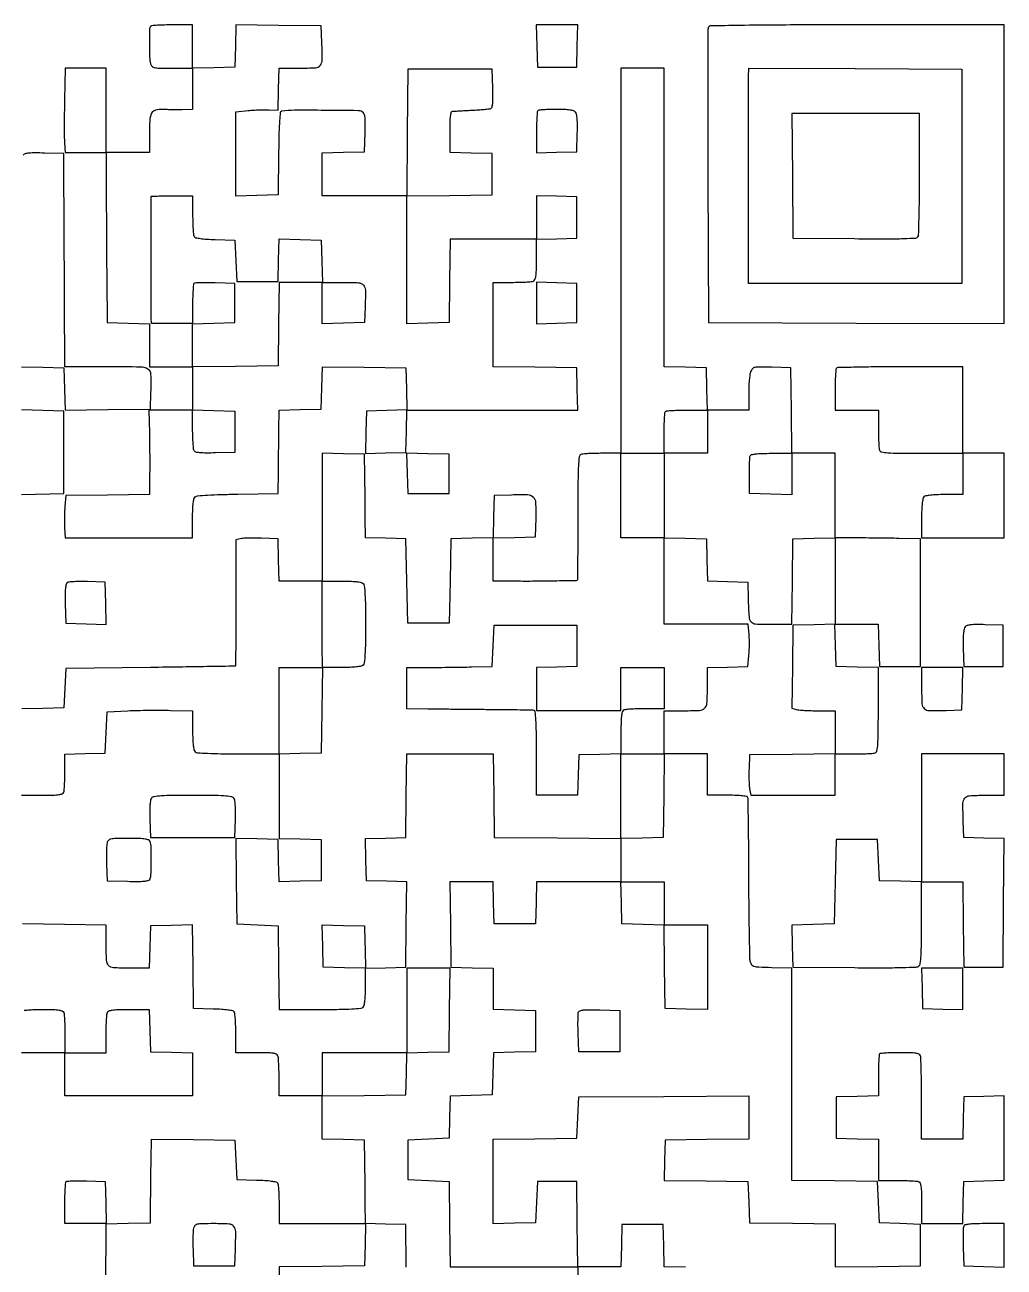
# Model space of a CAD drawing. Extents: x 179 to 1071, y 112 to 1107.
# Drawn here: x 573 to 1071, y 475 to 1107 of the extents above; entities that cross this region are included whole.
import ezdxf

# ---------------------------------------------------------------- set-up
doc = ezdxf.new("R2010")
doc.units = 0

msp = doc.modelspace()

# ---------------------------------------------------------------- linework, layer by layer
for points in [[(636.666667, 1106.333333, 0.19428), (636.102613, 1105.005218, 0.003983), (636.0298, 1097.630036, 0.008257), (636.132109, 1090.626651, 0.057743), (636.630286, 1087.25, 0.133542), (637.365943, 1085.986773, 0.144985), (638.618562, 1085.318691, 0.046747), (641.088289, 1085.049468, 0.003789), (647.616631, 1085), (658, 1085), (658, 1074.5), (658, 1064), (652.75, 1063.870953, -0.005067), (650.400425, 1063.837019, -0.003243), (647.670719, 1063.842964, -0.003258), (644.996186, 1063.883563, -0.00608), (642.831172, 1063.956884, 0.073604), (639.123833, 1063.581422, 0.212001), (637.136945, 1062.02119, 0.108695), (636.206098, 1058.667581, 0.013553), (636, 1051.065741), (636, 1042), (625, 1042), (614, 1042), (614, 1063.5), (614, 1085), (603.546646, 1085), (593.093292, 1085), (592.796646, 1068.75, 0.002211), (592.705263, 1062.143687, 0.002418), (592.675928, 1055.73125, 0.002261), (592.702167, 1050.245047, 0.012052), (592.80226, 1047.25), (593.104519, 1042), (603.55226, 1042), (614, 1042), (614.059069, 1020.75, 0.000477), (614.095388, 1011.024891, 0.000273), (614.156873, 999.279688, 0.000272), (614.231613, 987.463259, 0.000452), (614.309069, 977.5), (614.5, 955.5), (625.25, 955.216168), (636, 954.932337), (636, 943.966168), (636, 933), (647, 933), (658, 933), (658, 922), (658, 911), (646.89473, 911), (635.789459, 911), (636.024509, 899.25, -0.002257), (636.105172, 894.042143, -0.001518), (636.15239, 888.093342, -0.001529), (636.163001, 882.335778, -0.003031), (636.129779, 877.769888), (636, 868.039775), (614.75, 867.769888), (593.5, 867.5), (592.999674, 861.89274, 0.011465), (592.832916, 859.372199, 0.007215), (592.748203, 856.421933, 0.007242), (592.748803, 853.515776, 0.013163), (592.846187, 851.14274), (593.193027, 846), (625.596513, 846), (658, 846), (658, 855.877555, -0.007647), (658.070884, 860.511809, -0.022425), (658.311453, 863.695021, -0.029612), (658.704162, 865.85951, -0.161222), (659.32685, 866.856298, -0.152945), (660.560667, 867.362293, -0.005658), (665.641918, 867.740697, -0.008626), (672.28686, 868.045023, -0.003809), (681.07685, 868.228743), (701.5, 868.5), (701.652492, 879.5, 0.000321), (701.717978, 884.453222, 0.000199), (701.788832, 890.269749, 0.0002), (701.854202, 896.011867, 0.00036), (701.902492, 900.716168), (702, 910.932337), (712.75, 911.216168), (723.5, 911.5), (723.784032, 922.269789), (724.068065, 933.039577), (745.284032, 932.769789), (766.5, 932.5), (766.783473, 921.785353), (767.066946, 911.070705), (756.783473, 910.785353), (746.5, 910.5), (746.21581, 899.714639), (745.931619, 888.929279), (756.21581, 889.214639), (766.5, 889.5), (766.783832, 900.25), (767.067663, 911), (810.567663, 911), (854.067663, 911), (853.783832, 921.75), (853.5, 932.5), (832.25, 932.769888), (811, 933.039775), (811, 954.519888), (811, 976), (820.418213, 976, 0.005951), (824.140776, 976.044305, 0.007831), (827.534475, 976.178303, 0.005915), (830.361889, 976.367894, 0.07203), (831.418213, 976.606989, 0.204941), (832.232062, 977.397244, 0.063222), (832.697172, 979.080782, 0.030449), (832.940347, 982.025624, 0.005378), (833, 987.572006), (833, 997.930034), (843.25, 998.215017), (853.5, 998.5), (853.5, 1009), (853.5, 1019.5), (843.25, 1019.784983), (833, 1020.069966), (833, 1009.034983), (833, 998), (811.019888, 998), (789.039775, 998), (788.769888, 976.75), (788.5, 955.5), (777.75, 955.216168), (767, 954.932337), (767, 987.446666), (767, 1019.960995), (788.75, 1020.230498), (810.5, 1020.5), (810.5, 1031), (810.5, 1041.5), (799.75, 1041.783832), (789, 1042.067663), (789, 1052.533832, -0.006038), (789.060663, 1057.557229, -0.023484), (789.281571, 1060.658577, -0.03417), (789.642736, 1062.573867, -0.325518), (790.25, 1063.071707, -0.001149), (791.091084, 1063.118017, -0.000069), (793.629688, 1063.251593, -0.000103), (796.653067, 1063.409635, -0.000076), (800, 1063.583389, 0.004387), (803.349492, 1063.786247, 0.005886), (806.381011, 1064.03245, 0.004164), (808.911555, 1064.289256, 0.060436), (809.786422, 1064.494273, 0.247296), (810.400446, 1065.173503, 0.038217), (810.724886, 1067.021835, 0.025156), (810.863895, 1069.973384, 0.006519), (810.786422, 1074.732592), (810.5, 1084.5), (789, 1084.5), (767.5, 1084.5), (767.236147, 1052.25), (766.972294, 1020), (745.486147, 1020), (724, 1020), (724, 1030.966168), (724, 1041.932337), (734.75, 1042.216168), (745.5, 1042.5), (745.785558, 1052.195786, 0.005261), (745.889873, 1057.707936, 0.037137), (745.713645, 1060.380745, 0.087179), (745.219632, 1061.902007, 0.150436), (744.285558, 1062.833937, 0.119075), (742.21432, 1063.359686, 0.000989), (725.415677, 1063.520471, 0.002937), (709.861818, 1063.547182, 0.028371), (703.269888, 1063.145344, 0.348813), (702.623919, 1062.494909, 0.010181), (702.250351, 1058.37178, 0.011589), (701.958888, 1052.150737, 0.002735), (701.769888, 1041.75), (701.5, 1020.5), (690.75, 1020.216168), (680, 1019.932337), (680, 1041.386574), (680, 1062.840812), (686.25, 1063.426576, -0.008656), (688.972005, 1063.634227, -0.006418), (691.985937, 1063.772939, -0.00649), (694.83519, 1063.830428, -0.014523), (697, 1063.78312), (701.5, 1063.553899), (701.783832, 1074.276949), (702.067663, 1085), (712.51478, 1085, 0.013276), (720.508732, 1085.212296, 0.203493), (722.935737, 1086.398488, 0.179322), (723.928401, 1089.037196, 0.009911), (723.795054, 1098), (723.5, 1106.5), (701.784029, 1106.769408), (680.068057, 1107.038815), (679.784029, 1096.269408), (679.5, 1085.5), (668.75, 1085.216168), (658, 1084.932337), (658, 1095.966168), (658, 1107), (647.666667, 1107, 0.006022), (643.658388, 1106.951724, 0.009111), (640.172917, 1106.804167, 0.004516), (637.245497, 1106.600197, 0.178563)], [(920.460009, 1105.75, 0.090591), (920.266358, 1104.709509, 0.000109), (920.198937, 1082.982812, 0.000984), (920.176611, 1058.652573, 0.000605), (920.241394, 1030), (920.5, 955.5), (995.75, 955.243674), (1071, 954.987348), (1071, 1030.993674), (1071, 1107), (995.968615, 1107, 0.000668), (957.448289, 1106.948566, 0.003471), (936.19131, 1106.744245, 0.001205), (921.475143, 1106.465155, 0.305157)], [(1049.5, 1030), (1049.5, 975.5), (995.211905, 975.5), (940.92381, 975.5), (940.942857, 1025.75, -0.000032), (940.951538, 1045.331386, -0.000047), (940.961905, 1062.563467, -0.000022), (940.972765, 1077.239555, -0.00086), (940.980952, 1080.508612), (941, 1085.017225), (995.25, 1084.758612), (1049.5, 1084.5)], [(833.666667, 1063.333333, 0.178639), (833.399782, 1062.754233, 0.00449), (833.195833, 1059.816807, 0.009084), (833.048275, 1056.320041, 0.006002), (833, 1052.29835), (833, 1041.930034), (843.25, 1042.215017), (853.5, 1042.5), (853.788859, 1051.850715, 0.009044), (853.84141, 1055.957683, 0.018924), (853.703614, 1059.150171, 0.020746), (853.412685, 1061.513859, 0.132968), (852.916414, 1062.600715, 0.147998), (851.922993, 1063.257565, 0.037403), (850.00979, 1063.676512, 0.026324), (847.18188, 1063.926486, 0.008883), (843.044222, 1064, 0.007137), (839.657974, 1063.951661, 0.010606), (836.696324, 1063.804167, 0.006007), (834.230897, 1063.599099, 0.174334)], [(963.235953, 1030.25), (963.5, 998.5), (994.93202, 998.235498, 0.001697), (1010.901959, 998.155315, 0.00816), (1019.995146, 998.288929, 0.006635), (1026.009704, 998.555446, 0.241447), (1027.166708, 999.235498, 0.134731), (1027.492293, 1000.296498, 0.001088), (1027.738089, 1009.161365, 0.003824), (1027.920853, 1019.372002, 0.002438), (1027.984687, 1031.25), (1028, 1062), (995.485953, 1062), (962.971906, 1062)], [(658.015313, 1010.25, 0.007309), (658.077211, 1006.426877, 0.010173), (658.252233, 1003.008274, 0.006962), (658.495095, 1000.172107, 0.117226), (658.800347, 999.288805, 0.199883), (659.589, 998.737468, 0.01918), (661.944063, 998.315749, 0.019108), (665.199826, 997.987032, 0.00836), (669.535034, 997.788805), (679.5, 997.5), (680, 987), (680.5, 976.5), (691, 976.5), (701.5, 976.5), (701.784171, 987.283485), (702.068343, 998.06697), (712.784171, 997.783485), (723.5, 997.5), (723.783832, 986.75), (724.067663, 976), (734.51478, 976, -0.012946), (742.492333, 975.793415, -0.198792), (744.926882, 974.63462, -0.183994), (745.928367, 972.053814, -0.010827), (745.796504, 963.496645), (745.5, 955.5), (734.75, 955.216168), (724, 954.932337), (724, 965.466168), (724, 976), (713.019888, 976), (702.039775, 976), (701.769888, 954.75), (701.5, 933.5), (679.75, 933.230498), (658, 932.960995), (658, 943.980498), (658, 955), (647.5, 955), (637, 955), (636.935663, 957.75, -0.005874), (636.888191, 961.827247, -0.000064), (636.894709, 989.698164, -0.000009), (636.905907, 1019.124745, -0.041453), (636.958085, 1019.75, -0.359017), (637.075669, 1019.852158, -0.000558), (640.072062, 1019.926563, -0.003697), (643.470929, 1019.982025, -0.002231), (647.5, 1020), (658, 1020)], [(658.699448, 975.366114, 0.176327), (658.420088, 974.767026, 0.005293), (658.205463, 971.97365, 0.009911), (658.050685, 968.631341, 0.006613), (658, 964.799502), (658, 954.932337), (668.75, 955.216168), (679.5, 955.5), (679.5, 965.5), (679.5, 975.5), (669.449448, 975.782781, 0.006672), (665.547259, 975.840477, 0.010046), (662.145783, 975.777033, 0.005301), (659.300668, 975.636532, 0.183378)], [(985.666667, 932.333333, 0.178563), (985.399803, 931.754503, 0.004516), (985.195833, 928.827083, 0.009111), (985.048276, 925.341612, 0.006022), (985, 921.333333), (985, 911), (996, 911), (1007, 911), (1007, 901.581787, 0.005951), (1007.044305, 897.859224, 0.007831), (1007.178303, 894.465525, 0.005915), (1007.367894, 891.638111, 0.07203), (1007.606989, 890.581787, 0.257256), (1008.653901, 889.698559, 0.030951), (1011.756048, 889.27619, 0.016256), (1017.284365, 889.049786, 0.002106), (1029.106989, 889), (1050, 889), (1050, 878.5), (1050, 868), (1040.7, 868, 0.009379), (1036.676508, 867.924518, 0.019071), (1033.522984, 867.685484, 0.019949), (1031.181224, 867.322729, 0.149044), (1030.2, 866.8, 0.150969), (1029.671932, 865.799696, 0.019349), (1029.311224, 863.369558, 0.018472), (1029.074295, 860.071747, 0.008695), (1029, 855.8), (1029, 846), (1050, 846), (1071, 846), (1071, 867.5), (1071, 889), (1060.5, 889), (1050, 889), (1050, 911), (1050, 933), (1018.166667, 933, 0.00196), (1005.914556, 932.951968, 0.003167), (995.488542, 932.804167, 0.00057), (986.302543, 932.605252, 0.192996)], [(679.5, 900), (679.5, 889.5), (669.582645, 889.211769, -0.006827), (664.804805, 889.138177, -0.023663), (661.717063, 889.278982, -0.033714), (659.705135, 889.604266, -0.19692), (658.847958, 890.211769, -0.11554), (658.524324, 891.140491, -0.007548), (658.266219, 893.995583, -0.010646), (658.080711, 897.442256, -0.007729), (658.015313, 901.283832), (658, 911.067663), (668.75, 910.783832), (679.5, 910.5)], [(920, 900), (920, 889), (909, 889), (898, 889), (898, 867.5), (898, 846), (887, 846), (876, 846), (876, 867.5), (876, 889), (887, 889), (898, 889), (898, 899.333333, -0.006022), (898.048276, 903.341612, -0.009111), (898.195833, 906.827083, -0.004516), (898.399803, 909.754503, -0.178563), (898.666667, 910.333333, -0.178563), (899.245497, 910.600197, -0.004516), (902.172917, 910.804167, -0.009111), (905.658388, 910.951724, -0.006022), (909.666667, 911), (920, 911)], [(963, 878.466168), (963, 867.932337), (952.25, 868.216168), (941.5, 868.5), (941.399752, 877.5, -0.00485), (941.39466, 881.038519, -0.006639), (941.463265, 884.223438, -0.004482), (941.579856, 886.884985, -0.074621), (941.756741, 887.75, -0.253359), (942.431857, 888.346737, -0.028227), (944.527558, 888.708933, -0.022045), (947.727234, 888.935258, -0.006633), (952.606989, 889), (963, 889)], [(594.211769, 823.171892, 0.194332), (593.604837, 822.304675, 0.033522), (593.279427, 820.284851, 0.023595), (593.138477, 817.191621, 0.006852), (593.211769, 812.417355), (593.5, 802.5), (603.78419, 802.214639), (614.068381, 801.929279), (613.78419, 812.714639), (613.5, 823.5), (604.5, 823.754537, 0.008988), (600.958808, 823.791006, 0.012224), (597.765332, 823.688381, 0.009174), (595.127273, 823.490367, 0.121344)], [(1051.113061, 800.636231, 0.130419), (1050.597203, 799.521299, 0.02264), (1050.296623, 797.198745, 0.019687), (1050.156524, 794.021041, 0.008893), (1050.211141, 789.850715), (1050.5, 780.5), (1060.5, 780.5), (1070.5, 780.5), (1070.5, 791), (1070.5, 801.5), (1061.40192, 801.785515, 0.007475), (1056.843125, 801.860389, 0.028186), (1053.992011, 801.703752, 0.045958), (1052.148113, 801.324034, 0.146823)], [(1029, 769.519052, 0.012862), (1029.205954, 761.513975, 0.198492), (1030.363937, 759.0754, 0.184361), (1032.943979, 758.071897, 0.010844), (1041.503355, 758.203496), (1049.5, 758.5), (1049.783832, 769.25), (1050.067663, 780), (1039.533832, 780), (1029, 780)], [(1029, 703.466168), (1029, 670.932337), (1018.25, 671.216168), (1007.5, 671.5), (1007, 682), (1006.5, 692.5), (996, 692.5), (985.5, 692.5), (985, 671), (984.5, 649.5), (973.716515, 649.215829), (962.93303, 648.931657), (963.216515, 638.215829), (963.5, 627.5), (994.918359, 627.267281, 0.002091), (1009.346223, 627.220759, 0.006419), (1019.11775, 627.355572, 0.003837), (1026.268382, 627.600986, 0.164136), (1027.668359, 628.139726, 0.192036), (1028.362739, 629.414958, 0.014667), (1028.72082, 633.39019, 0.012369), (1028.941789, 639.565802, 0.002757), (1029, 650.122445), (1029, 671), (1039.480498, 671), (1049.960995, 671), (1050.230498, 649.25), (1050.5, 627.5), (1060.5, 627.5), (1070.5, 627.5), (1070.763619, 660.214867), (1071.027239, 692.929733), (1060.763619, 693.214867), (1050.5, 693.5), (1050.204946, 702, -0.009699), (1050.068308, 710.929359, -0.174172), (1051.033007, 713.580551, -0.207581), (1053.404988, 714.778234, -0.01456), (1061.019052, 715), (1071, 715), (1071, 725.5), (1071, 736), (1050, 736), (1029, 736)], [(637.054635, 713.565831, 0.135443), (636.577742, 712.50783, 0.01892), (636.296226, 710.100102, 0.018162), (636.160683, 706.892929, 0.0092), (636.211141, 702.850715), (636.5, 693.5), (658, 693.5), (679.5, 693.5), (679.788859, 702.850715, 0.0092), (679.839317, 706.892929, 0.018162), (679.703774, 710.100102, 0.01892), (679.422258, 712.50783, 0.135443), (678.945365, 713.565831, 0.188142), (677.658956, 714.278882, 0.017289), (673.958809, 714.648729, 0.013391), (668.125674, 714.872066, 0.002872), (658, 714.930233, 0.002872), (647.874326, 714.872066, 0.013391), (642.041191, 714.648729, 0.017289), (638.341044, 714.278882, 0.188142)], [(614.473998, 690.75, 0.047969), (614.270341, 689.400533, 0.007225), (614.16227, 686.664062, 0.008052), (614.13333, 683.419301, 0.006878), (614.204946, 680), (614.5, 671.5), (624.918214, 671.21316, 0.006397), (629.955578, 671.138947, 0.022682), (633.18343, 671.279186, 0.032047), (635.281101, 671.60233, 0.199716), (636.152902, 672.21316, 0.132781), (636.78438, 674.244695, 0.006213), (636.965194, 681.496831, 0.007982), (636.94055, 688.615298, 0.086964), (636.393011, 691.418213, 0.205067), (635.602227, 692.232211, 0.063152), (633.916669, 692.697253, 0.03041), (630.967894, 692.940378, 0.005366), (625.412063, 693, 0.003759), (618.880205, 692.95089, 0.046994), (616.423764, 692.682183, 0.147486), (615.187293, 692.01353, 0.134948)], [(875.5, 595), (875.5, 584.5), (865, 584.5), (854.5, 584.5), (854.210159, 593.924983, -0.005535), (854.137174, 597.634259, -0.007531), (854.158783, 600.980936, -0.005233), (854.248144, 603.773814, -0.081166), (854.442274, 604.710164, -0.236652), (855.172333, 605.376284, -0.043922), (857.012272, 605.724596, -0.025951), (860.049899, 605.868732, -0.005823), (865.232115, 605.785181), (875.5, 605.5)], [(1007.666667, 583.333333, 0.178489), (1007.399823, 582.754766, 0.004541), (1007.195833, 579.837021, 0.009138), (1007.048278, 576.362473, 0.006042), (1007, 572.367165), (1007, 562.067663), (996.25, 561.783832), (985.5, 561.5), (985.5, 551), (985.5, 540.5), (996.25, 540.216168), (1007, 539.932337), (1007, 529.466168), (1007, 519), (1016.418213, 519, -0.005951), (1020.140776, 518.955695, -0.007831), (1023.534475, 518.821697, -0.005915), (1026.361889, 518.632106, -0.07203), (1027.418213, 518.393011, -0.205218), (1028.23239, 517.601595, -0.063068), (1028.69735, 515.913621, -0.030363), (1028.940414, 512.960143, -0.005351), (1029, 507.393011), (1029, 497), (1039.466168, 497), (1049.932337, 497), (1050.216168, 507.75), (1050.5, 518.5), (1060.75, 518.784983), (1071, 519.069966), (1071, 540.569966), (1071, 562.069966), (1060.75, 561.784983), (1050.5, 561.5), (1050.216168, 550.75), (1049.932337, 540), (1039.466168, 540), (1029, 540), (1029, 560.418213, 0.002771), (1028.956005, 568.357109, 0.004125), (1028.821697, 575.303225, 0.001841), (1028.636631, 581.220565, 0.083055), (1028.393011, 582.418213, 0.199759), (1027.624187, 583.225925, 0.066055), (1026.020372, 583.693741, 0.032092), (1023.231606, 583.939041, 0.005893), (1018.059678, 584, 0.006396), (1014.284117, 583.951702, 0.009619), (1010.994614, 583.804167, 0.005003), (1008.240534, 583.599816, 0.177151)], [(613.783832, 507.75), (614.067663, 497), (603.533832, 497), (593, 497), (593, 507.333333, -0.006326), (593.050742, 511.343969, -0.009524), (593.20576, 514.83701, -0.00491), (593.420396, 517.763196, -0.177417), (593.700461, 518.367127, -0.182377), (594.297812, 518.637197, -0.005798), (597.000338, 518.778463, -0.010544), (600.240283, 518.841782, -0.007041), (603.950461, 518.783794), (613.5, 518.5)], [(658.473998, 494.75, 0.047969), (658.270341, 493.400533, 0.007225), (658.16227, 490.664062, 0.008052), (658.13333, 487.419301, 0.006878), (658.204946, 484), (658.5, 475.5), (669, 475.5), (679.5, 475.5), (679.795054, 484, 0.009691), (679.93182, 492.927911, 0.173957), (678.968271, 495.579659, 0.207748), (676.598551, 496.777826, 0.014616), (669, 497, 0.004007), (662.754973, 496.949949, 0.048678), (660.377276, 496.679378, 0.14929), (659.173534, 496.010824, 0.13119)], [(1050.428774, 495.674983, 0.081654), (1050.239658, 494.758353, 0.005045), (1050.154817, 491.970602, 0.007376), (1050.136178, 488.631743, 0.005394), (1050.210159, 484.924983), (1050.5, 475.5), (1060.75, 475.215017), (1071, 474.930034), (1071, 485.965017), (1071, 497), (1060.968615, 497, 0.006617), (1056.110732, 496.935704, 0.024652), (1053.062387, 496.704307, 0.036397), (1051.136967, 496.31837, 0.237787)]]:
    msp.add_lwpolyline(points, format="xyb", close=True)
for points in [[(833.216168, 1096.25), (833.5, 1085.5), (843.5, 1085.5), (853.5, 1085.5), (853.783832, 1096.25), (854.067663, 1107), (843.5, 1107), (832.932337, 1107)], [(833, 965.5), (833, 954.930034), (843.25, 955.215017), (853.5, 955.5), (853.5, 965.5), (853.5, 975.5), (843.25, 975.784983), (833, 976.069966)], [(767.214639, 878.78419), (767.5, 868.5), (778, 868.5), (788.5, 868.5), (788.5, 878.5), (788.5, 888.5), (777.714639, 888.78419), (766.929279, 889.068381)], [(767, 605.5), (767, 584), (745.5, 584), (724, 584), (724, 572.980112), (724, 561.960225), (745.25, 562.230112), (766.5, 562.5), (766.783492, 573.216508), (767.066984, 583.933016), (777.783492, 584.216508), (788.5, 584.5), (788.748715, 605.75), (788.997429, 627), (777.998715, 627), (767, 627)], [(1029.215017, 616.75), (1029.5, 606.5), (1039.75, 606.215017), (1050, 605.930034), (1050, 616.465017), (1050, 627), (1039.465017, 627), (1028.930034, 627)]]:
    msp.add_lwpolyline(points, close=True)
for points in [[(908.783492, 474.783492), (898.066984, 475.066984), (897.783492, 485.783492), (897.5, 496.5), (887, 496.5), (876.5, 496.5), (876.216168, 485.75), (875.932337, 475), (864.985671, 475), (854.039005, 475), (853.769502, 496.75), (853.5, 518.5), (843.5, 518.5), (833.5, 518.5), (833, 508), (832.5, 497.5), (821.75, 497.216168), (811, 496.932337), (811, 518.446281), (811, 539.960225), (832.25, 540.230112), (853.5, 540.5), (854, 551), (854.5, 561.5), (897.75, 561.760623), (941, 562.021245), (941, 551.03051), (941, 540.039775), (919.75, 539.769888), (898.5, 539.5), (898.215238, 529.269989), (897.930475, 519.039978), (919.215238, 518.769989), (940.5, 518.5), (941, 508), (941.5, 497.5), (963.25, 497.230498), (985, 496.960995), (985, 485.960995), (985, 474.960995), (1006.75, 475.230498), (1028.5, 475.5), (1028.5, 486), (1028.5, 496.5), (1018, 497), (1007.5, 497.5), (1007, 508), (1006.5, 518.5), (984.75, 518.769502), (963, 519.039005), (963, 572.984519), (963, 626.930034), (952.819905, 627.215017, -0.003703), (946.164943, 627.450654, -0.055068), (943.864685, 627.804953, -0.166729), (942.689053, 628.597683, -0.096928), (941.93475, 630.143954, -0.059546), (941.648056, 632.154311, -0.000926), (941.404857, 643.817548, -0.002453), (941.213663, 657.385369, -0.00162), (941.120945, 672.979574, 0.00131), (941.038533, 688.453693, 0.002111), (940.878141, 701.633538, 0.000343), (940.678955, 713.296141, 0.13476), (940.447084, 714.08562, 0.228835), (939.87534, 714.449914, 0.00764), (937.127806, 714.731401, 0.01311), (933.791629, 714.933807, 0.008594), (929.940983, 715), (920, 715), (920, 725.5), (920, 736), (909, 736), (898, 736), (898, 747), (898, 758), (906.75, 758.013655, 0.009151), (915.953104, 758.196476, 0.171544), (918.603835, 759.248904, 0.202468), (919.786479, 761.675233, 0.013501), (920, 769.581648), (920, 779.930034), (930.25, 780.215017), (940.5, 780.5), (941.101592, 786, 0.015301), (941.296826, 788.486769, 0.009377), (941.38209, 791.426562, 0.009398), (941.357146, 794.3426, 0.016501), (941.211689, 796.75), (940.720194, 802), (919.360097, 802), (898, 802), (898, 824.033832), (898, 846.067663), (908.75, 845.783832), (919.5, 845.5), (919.783481, 834.784613), (920.066961, 824.069227), (930.283481, 823.784613), (940.5, 823.5), (940.75078, 815, 0.007917), (941.170014, 805.757562, 0.170041), (942.213024, 803.276951, 0.199966), (944.524746, 802.185286, 0.011615), (952.49955, 802), (962.960995, 802), (963.230498, 823.75), (963.5, 845.5), (974.25, 845.783832), (985, 846.067663), (985, 824.067663), (985, 802.067663), (974.25, 801.783832), (963.5, 801.5), (963.230467, 780.371739), (962.960933, 759.243479), (965.230467, 758.635394, 0.044787), (966.598514, 758.39736, 0.006599), (969.403637, 758.201923, 0.007401), (972.733538, 758.063451, 0.0063), (976.25, 758.013655), (985, 758), (985, 747.019502), (985, 736.039005), (963.25, 735.769502), (941.5, 735.5), (941.192221, 728.5, 0.009375), (941.11869, 725.58164, 0.008811), (941.15201, 722.601562, 0.008811), (941.274687, 719.961002, 0.029867), (941.487534, 718.25), (942.090626, 715), (963.545313, 715), (985, 715), (985, 725.5), (985, 736), (994.418213, 736, 0.005951), (998.140776, 736.044305, 0.007831), (1001.534475, 736.178303, 0.005915), (1004.361889, 736.367894, 0.07203), (1005.418213, 736.606989, 0.258602), (1006.303692, 737.66196, 0.030077), (1006.724381, 740.829945, 0.015924), (1006.950419, 746.472196, 0.002049), (1007, 758.573157), (1007, 779.932337), (996.25, 780.216168), (985.5, 780.5), (985.216168, 791.25), (984.932337, 802), (995.932337, 802), (1006.932337, 802), (1007.216168, 791.25), (1007.5, 780.5), (1018, 780.5), (1028.5, 780.5), (1028.5, 813), (1028.5, 845.5), (1017.5, 845.704554, 0.001111), (1012.509714, 845.786257, 0.000664), (1006.573438, 845.86237, 0.000664), (1000.660895, 845.922475, 0.001152), (995.75, 845.954554), (985, 846), (985, 867.5), (985, 889), (974.019502, 889), (963.039005, 889), (962.769502, 910.75), (962.5, 932.5), (952.739067, 932.786344, 0.003777), (946.318608, 932.926166, 0.056645), (944.094026, 932.705325, 0.164113), (942.888802, 931.98706, 0.086391), (941.989067, 930.471244, 0.057381), (941.604891, 928.958396, 0.011168), (941.290538, 926.156223, 0.011732), (941.07261, 922.854949, 0.010614), (941, 919.4349), (941, 911), (930.533832, 911), (920.067663, 911), (919.783832, 921.75), (919.5, 932.5), (908.75, 932.783832), (898, 933.067663), (898, 1009.033832), (898, 1085), (887, 1085), (876, 1085), (876, 987), (876, 889), (866.581787, 889, 0.005788), (862.862401, 888.956945, 0.007663), (859.478508, 888.826679, 0.005701), (856.658746, 888.642553, 0.072577), (855.625985, 888.409971, 0.280728), (854.731389, 887.25018, 0.015134), (854.348124, 882.432528, 0.010603), (854.117175, 874.161512, 0.001331), (854.044659, 856.243766, -0.000742), (854.009874, 844.119599, -0.001224), (853.940197, 833.87309, -0.000084), (853.853523, 824.66646, -0.20289), (853.750461, 824.429288, -0.187785), (853.133673, 824.176274, -0.000344), (841.905054, 823.981511, -0.002825), (830.945662, 823.860884, -0.004073), (821.25, 823.887922), (811, 824), (811, 834.966168), (811, 845.932337), (821.75, 846.216168), (832.5, 846.5), (832.785558, 856.195786, 0.019336), (832.715505, 863.790234, 0.196684), (831.409901, 866.590338, 0.1808), (828.456313, 867.798729, 0.015911), (820.243181, 867.788833), (811.5, 867.5), (811.216508, 856.783492), (810.933016, 846.066984), (800.216508, 845.783492), (789.5, 845.5), (789, 824), (788.5, 802.5), (778, 802.5), (767.5, 802.5), (767, 824), (766.5, 845.5), (756.25, 845.784983), (746, 846.069966), (745.902492, 856.284983, 0.00036), (745.854202, 860.988839, 0.000199), (745.788832, 866.730589, 0.000199), (745.717979, 872.546858, 0.000321), (745.652492, 877.5), (745.5, 888.5), (734.75, 888.783832), (724, 889.067663), (724, 856.533832), (724, 824), (713.033832, 824), (702.067663, 824), (701.783832, 834.75), (701.5, 845.5), (693, 845.795054, 0.006878), (689.580699, 845.86667, 0.008052), (686.335938, 845.83773, 0.007225), (683.599467, 845.729659, 0.047969), (682.25, 845.526002), (680, 844.961896), (680, 812.980948, -0.000732), (679.982019, 800.702609, -0.001209), (679.926563, 790.32887, -0.000079), (679.852698, 781.003735, -0.21161), (679.75, 780.776909, -0.179669), (679.511333, 780.683504, -0.000039), (666.942187, 780.464571, -0.000792), (653.005429, 780.244984, -0.000479), (636.5, 780.026909), (593.5, 779.5), (593, 769.5), (592.5, 759.5), (581.785353, 759.216527), (571.070705, 758.933054)], [(571, 933.067663), (581.75, 932.783832), (592.5, 932.5), (592.784029, 921.730592), (593.068057, 910.961185), (614.784029, 911.230592), (636.5, 911.5), (636.795054, 920, 0.017378), (636.794547, 929.186192, 0.257598), (635.199062, 931.853655, 0.129107), (631.495837, 932.881453, 0.003484), (614.480948, 933), (593, 933), (592.92705, 942.75, -0.000647), (592.88953, 948.81367, -0.000071), (592.823521, 962.707812, -0.000087), (592.750184, 979.246562, -0.00007), (592.67705, 997), (592.5, 1041.5), (582.582645, 1041.788231, 0.006827), (577.804805, 1041.861823, 0.023663), (574.717063, 1041.721018, 0.033714), (572.705135, 1041.395734, 0.19692), (571.847958, 1040.788231, 0.11554)], [(571, 715), (581.393011, 715, 0.005351), (586.960143, 715.059586, 0.030363), (589.913621, 715.30265, 0.063068), (591.601595, 715.76761, 0.205218), (592.393011, 716.581787, 0.070866), (592.631754, 717.625328, 0.00637), (592.821697, 720.308374, 0.008183), (592.955668, 723.529225, 0.006301), (593, 727.046804), (593, 735.930034), (603.25, 736.215017), (613.5, 736.5), (614, 747), (614.5, 757.5), (625, 758, -0.006241), (629.831349, 758.169651, -0.003477), (635.720312, 758.261904, -0.003467), (641.680555, 758.272491, -0.00561), (646.75, 758.18946), (658, 757.878919), (658, 748.061904, 0.007827), (658.071267, 743.50929, 0.021919), (658.310705, 740.328546, 0.027915), (658.696717, 738.142545, 0.163297), (659.302657, 737.16378, 0.15629), (660.530779, 736.669473, 0.005706), (665.614076, 736.358154, 0.008614), (672.313425, 736.140166, 0.003651), (681.302657, 736.068272), (702, 736.053872), (702, 758.026936), (702, 780), (713.074508, 780), (724.149017, 780), (723.990942, 791.25, -0.001659), (723.936345, 796.33678, -0.001007), (723.90385, 802.353125, -0.001009), (723.89568, 808.32199, -0.001781), (723.916434, 813.25), (724, 824), (733.8, 824, -0.008695), (738.071747, 823.925705, -0.018472), (741.369558, 823.688776, -0.019349), (743.799696, 823.328068, -0.150969), (744.8, 822.8, -0.173601), (745.387569, 821.557159, -0.010055), (745.719388, 817.297279, -0.010993), (745.937246, 811.18784, -0.003415), (746, 802, -0.003415), (745.937246, 792.81216, -0.010993), (745.719388, 786.702721, -0.010055), (745.387569, 782.442841, -0.173601), (744.8, 781.2, -0.150896), (743.800421, 780.672132, -0.019373), (741.373743, 780.311347, -0.018495), (738.081558, 780.07434, -0.00872), (733.819502, 780), (724.039005, 780), (723.769502, 758.25), (723.5, 736.5), (712.75, 736.216168), (702, 735.932337), (702, 714.5), (702, 693.067663), (712.75, 692.783832), (723.5, 692.5), (723.5, 682), (723.5, 671.5), (712.784171, 671.216515), (702.068343, 670.93303), (701.784171, 681.716515), (701.5, 692.5), (690.730403, 692.784031), (679.960806, 693.068061), (680.230403, 671.284031), (680.5, 649.5), (691, 649), (701.5, 648.5), (701.769888, 627.25), (702.039775, 606), (722.819888, 606, 0.003173), (732.602935, 606.062079, 0.010463), (739.049684, 606.278874, 0.009342), (743.538407, 606.608143, 0.175131), (744.8, 607.2, 0.14891), (745.322351, 608.179895, 0.01999), (745.685248, 610.5157, 0.019113), (745.924433, 613.659458, 0.009429), (746, 617.666168), (746, 626.932337), (735.25, 627.216168), (724.5, 627.5), (724.215822, 638.284178), (723.931643, 649.068357), (734.715822, 648.784178), (745.5, 648.5), (745.694168, 640.5, -0.000132), (745.772598, 637.232968, -0.00014), (745.847699, 634.031911, -0.000133), (745.910832, 631.276643, -0.000649), (745.944168, 629.715017), (746, 626.930034), (756.25, 627.215017), (766.5, 627.5), (766.769404, 649.214803), (767.038809, 670.929605), (756.769404, 671.214803), (746.5, 671.5), (746.216527, 682.214647), (745.933054, 692.929295), (756.216527, 693.214647), (766.5, 693.5), (766.769888, 714.75), (767.039775, 736), (789, 736), (810.960225, 736), (811.230112, 714.75), (811.5, 693.5), (843.75, 693.265049), (876, 693.030097), (876, 714.54888), (876, 736.067663), (865.25, 735.783832), (854.5, 735.5), (854.215017, 725.25), (853.930034, 715), (843.465017, 715), (833, 715), (833, 736.5, 0.002579), (832.944669, 747.228396, 0.011816), (832.733304, 753.452482, 0.011263), (832.408641, 757.496903, 0.342684), (831.75, 758.18585, 0.032594), (830.799736, 758.264362, 0.000406), (824.698437, 758.364783, 0.001196), (817.638735, 758.458354, 0.000783), (809.5, 758.534003, -0.000286), (800.671654, 758.607279, -0.000256), (791.510938, 758.693234, -0.000256), (783.284103, 758.778852, -0.000801), (777.75, 758.848153), (767, 759), (767, 769.5), (767, 780), (778.25, 780.046894, 0.001132), (783.319391, 780.079503, 0.000699), (789.279688, 780.139675, 0.000701), (795.168766, 780.215626, 0.001261), (800, 780.296894), (810.5, 780.5), (811, 791), (811.5, 801.5), (832.5, 801.5), (853.5, 801.5), (853.5, 791), (853.5, 780.5), (843.25, 780.215017), (833, 779.930034), (833, 769.008495), (833, 758.086957), (854.5, 758.086957), (876, 758.086957), (876, 769.043478), (876, 780), (887, 780), (898, 780), (898, 769.5), (898, 759), (888.581787, 759, 0.005951), (884.859224, 758.955695, 0.007831), (881.465525, 758.821697, 0.005915), (878.638111, 758.632106, 0.07203), (877.581787, 758.393011, 0.209079), (876.763049, 757.585285, 0.06089), (876.300233, 755.833669, 0.029178), (876.058671, 752.756842, 0.005003), (876, 746.893011), (876, 736), (887.019888, 736), (898.039775, 736), (897.769888, 714.75), (897.5, 693.5), (886.75, 693.216168), (876, 692.932337), (876, 681.966168), (876, 671), (887, 671), (898, 671), (898, 660), (898, 649), (909, 649), (920, 649), (920, 627.466168), (920, 605.932337), (909.25, 606.216168), (898.5, 606.5), (898.23021, 627.716369), (897.96042, 648.932738), (887.23021, 649.216369), (876.5, 649.5), (876.216168, 660.25), (875.932337, 671), (854.5, 671), (833.067663, 671), (832.783832, 660.25), (832.5, 649.5), (822, 649.5), (811.5, 649.5), (811.216168, 660.25), (810.932337, 671), (799.946666, 671), (788.960995, 671), (789.230498, 649.25), (789.5, 627.5), (800.25, 627.216168), (811, 626.932337), (811, 616.5), (811, 606.067663), (821.75, 605.783832), (832.5, 605.5), (832.5, 595), (832.5, 584.5), (821.783492, 584.216508), (811.066984, 583.933016), (810.783492, 573.216508), (810.5, 562.5), (799.783492, 562.216508), (789.066984, 561.933016), (788.783492, 551.216508), (788.5, 540.5), (778, 540), (767.5, 539.5), (767.5, 529.5), (767.5, 519.5), (778, 519), (788.5, 518.5), (788.769502, 496.75), (789.039005, 475), (821.519502, 475), (854, 475), (854.06017, 464.25, -0.002173)], [(766.769409, 474.783635), (766.5, 496.5), (756.25, 496.784983), (746, 497.069966), (745.902492, 507.284983, 0.00036), (745.854202, 511.988839, 0.000199), (745.788832, 517.730589, 0.000199), (745.717979, 523.546858, 0.000321), (745.652492, 528.5), (745.5, 539.5), (734.75, 539.783832), (724, 540.067663), (724, 551.033832), (724, 562), (713, 562), (702, 562), (702, 571.418213, 0.005951), (701.955695, 575.140776, 0.007831), (701.821697, 578.534475, 0.005915), (701.632106, 581.361889, 0.07203), (701.393011, 582.418213, 0.205218), (700.601595, 583.23239, 0.063068), (698.913621, 583.69735, 0.030363), (695.960143, 583.940414, 0.005351), (690.393011, 584), (680, 584), (679.984687, 593.75, 0.007309), (679.922789, 597.573123, 0.010173), (679.747767, 600.991726, 0.006962), (679.504905, 603.827893, 0.117226), (679.199653, 604.711195, 0.199883), (678.411, 605.262532, 0.01918), (676.055937, 605.684251, 0.019108), (672.800174, 606.012968, 0.00836), (668.464966, 606.211195), (658.5, 606.5), (658.230014, 627.783629), (657.960029, 649.067258), (647.230014, 648.783629), (636.5, 648.5), (636.216168, 637.75), (635.932337, 627), (625.5828, 627, -0.013481), (617.676007, 627.213224, -0.202282), (615.249529, 628.394632, -0.171719), (614.196716, 631.042813, -0.00918), (614.013655, 640.230112), (614, 648.960225), (592.75, 649.230112), (571.5, 649.5)], [(572.240534, 605.599816, -0.005003), (574.994614, 605.804167, -0.009619), (578.284117, 605.951702, -0.006396), (582.059678, 606, -0.005893), (587.231606, 605.939041, -0.032092), (590.020372, 605.693741, -0.066055), (591.624187, 605.225925, -0.199759), (592.393011, 604.418213, -0.07203), (592.632106, 603.361889, -0.005915), (592.821697, 600.534475, -0.007831), (592.955695, 597.140776, -0.005951), (593, 593.418213), (593, 584), (603.5, 584), (614, 584), (614, 593.418213, -0.005951), (614.044305, 597.140776, -0.007831), (614.178303, 600.534475, -0.005915), (614.367894, 603.361889, -0.07203), (614.606989, 604.418213, -0.20495), (615.397282, 605.232073, -0.063217), (617.080966, 605.697178, -0.030446), (620.026092, 605.940349, -0.005377), (625.573157, 606), (635.932337, 606), (636.216168, 595.25), (636.5, 584.5), (647.25, 584.216168), (658, 583.932337), (658, 572.966168), (658, 562), (625.5, 562), (593, 562), (593, 573), (593, 584), (582, 584), (571, 584)], [(613.763623, 464.217376), (614.027245, 496.934753), (625.263623, 497.217376), (636.5, 497.5), (636.628498, 508.5, -0.000011), (636.686514, 513.456964, -0.000007), (636.754941, 519.28553, -0.000007), (636.822713, 525.044777, -0.000012), (636.878498, 529.769888), (637, 540.039775), (658.25, 539.769888), (679.5, 539.5), (680, 529.5), (680.5, 519.5), (690.464966, 519.211195, -0.00836), (694.800174, 519.012968, -0.019108), (698.055937, 518.684251, -0.01918), (700.411, 518.262532, -0.199883), (701.199653, 517.711195, -0.117226), (701.504905, 516.827893, -0.006962), (701.747767, 513.991726, -0.010173), (701.922789, 510.573123, -0.007309), (701.984687, 506.75), (702, 497), (724.030392, 497), (746.060785, 497), (745.780392, 486.25), (745.5, 475.5), (723.75, 475.230498), (702, 474.960995), (702, 442.514329)]]:
    msp.add_lwpolyline(points, format="xyb")
msp.add_lwpolyline([(571, 868), (592.5, 868.5), (592.5, 889.5), (592.5, 910.5), (581.75, 910.783832), (571, 911.067663)])

doc.saveas('drawing.dxf')
